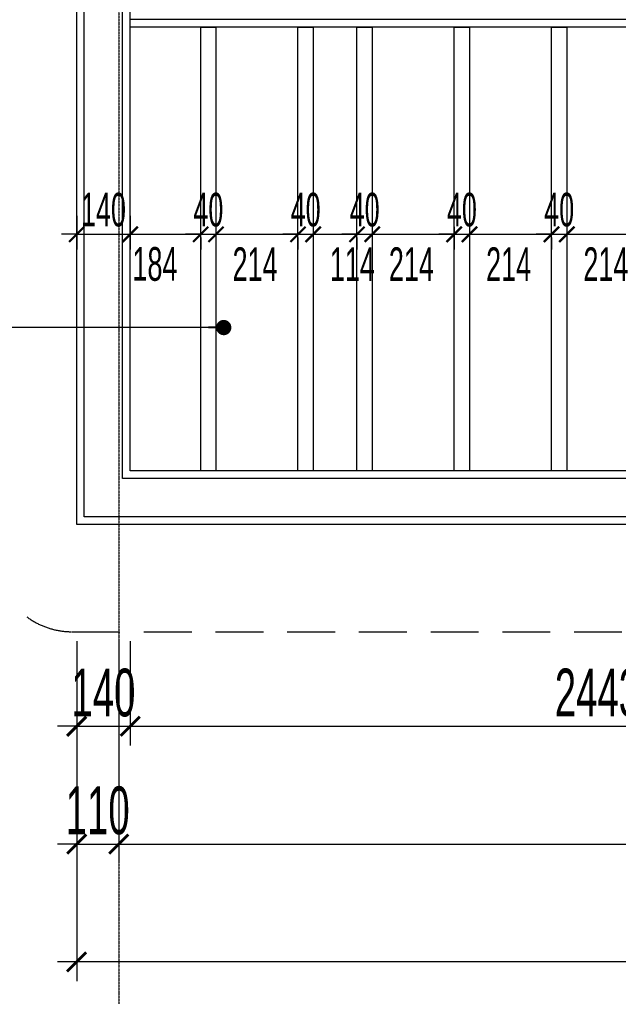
# Model space of a CAD drawing. Header units: millimetres. Extents: x 1336014 to 2939047, y -333549 to -60566.
# Drawn here: x 1397879 to 1399445, y -184343 to -181788 of the extents above; entities that cross this region are included whole.
import ezdxf

# ---------------------------------------------------------------- set-up
doc = ezdxf.new("R2010")
doc.units = ezdxf.units.MM
doc.header["$MEASUREMENT"] = 0
doc.linetypes.add('$1$HIDDEN', pattern=[0.375, 0.25, -0.125])
doc.linetypes.add('CENTER2', pattern=[1.125, 0.75, -0.125, 0.125, -0.125])
for name, color, linetype, lineweight in [('05.Text', 253, 'Continuous', 18), ('08.Dim', 156, 'Continuous', 15), ('10.truc', 250, 'CENTER2', 20), ('kichthuoc', 1, 'Continuous', 9)]:
    doc.layers.add(name, color=color, linetype=linetype, lineweight=lineweight)
doc.layers.add('NHO', color=8, linetype='Continuous')
doc.styles.add('TT5_Text Dim', font='hoatbif.shx', dxfattribs={"width": 0.6})
doc.dimstyles.new('TT5_Dim 1-40', dxfattribs={"dimscale": 40, "dimtxt": 2.2, "dimasz": 1, "dimexe": 1, "dimexo": 0.5, "dimgap": 0.5, "dimtad": 1, "dimdec": 0, "dimzin": 0, "dimdsep": 46, "dimtxsty": 'TT5_Text Dim', "dimblk": 'ARCHTICK', "dimcen": 0, "dimdle": 1, "dimclrd": 256, "dimclre": 256, "dimclrt": 1, "dimadec": 0, "dimazin": 0, "dimtfac": 0.015, "dimtdec": 0, "dimtix": 1, "dimtmove": 2, "dimatfit": 3, "dimldrblk": 'DOT', "dimfxl": 1, "dimtolj": 1, "dimtzin": 0, "dimlwd": -1, "dimlwe": -1, "dimarcsym": 1})
doc.dimstyles.new('TT5_Dim 1-50', dxfattribs={"dimscale": 50, "dimtxt": 2.5, "dimasz": 1, "dimexe": 1, "dimexo": 0.5, "dimgap": 0.5, "dimtad": 1, "dimdec": 0, "dimzin": 0, "dimdsep": 46, "dimtxsty": 'TT5_Text Dim', "dimblk": 'ARCHTICK', "dimcen": 0, "dimdle": 1, "dimclrd": 256, "dimclre": 256, "dimclrt": 1, "dimadec": 0, "dimazin": 0, "dimtfac": 0.015, "dimtdec": 0, "dimtix": 1, "dimtmove": 2, "dimatfit": 3, "dimldrblk": 'DOT', "dimfxl": 1, "dimtolj": 1, "dimtzin": 0, "dimlwd": -1, "dimlwe": -1, "dimarcsym": 1})

# ---------------------------------------------------------------- blocks, each defined once
blk = doc.blocks.new('_ARCHTICK')
at = {"const_width": 0.15}
blk.add_lwpolyline([(-0.5, -0.5), (0.5, 0.5)], dxfattribs=at)
blk = doc.blocks.new('*D2321')
at = {"layer": '08.Dim', "transparency": 16777216}
for p, q in [((1398028.3, -183414.2), (1398028.3, -183686.5)), ((1398168.3, -183414.2), (1398168.3, -183686.5)), ((1398028.3, -183636.5), (1397978.3, -183636.5)), ((1398028.3, -183636.5), (1398168.3, -183636.5)), ((1398168.3, -183636.5), (1398218.3, -183636.5))]:
    blk.add_line(p, q, dxfattribs=at)
at = {"layer": 'Defpoints', "color": 0, "transparency": 16777216}
for p in [(1398028.3, -183389.2), (1398168.3, -183389.2), (1398168.3, -183636.5)]:
    blk.add_point(p, dxfattribs=at)
at = {"layer": '08.Dim', "transparency": 16777216, "xscale": 50, "yscale": 50, "zscale": 50}
blk.add_blockref('_ARCHTICK', (1398028.3, -183636.5), dxfattribs=at)
at = {"layer": '08.Dim', "transparency": 16777216, "xscale": 50, "yscale": 50, "zscale": 50, "rotation": 180}
blk.add_blockref('_ARCHTICK', (1398168.3, -183636.5), dxfattribs=at)
at = {"layer": '08.Dim', "color": 1, "transparency": 16777216, "insert": (1398098.3, -183549), "char_height": 125, "attachment_point": 5, "style": 'TT5_Text Dim'}
blk.add_mtext('\\A1;140', dxfattribs=at)
blk = doc.blocks.new('_DOT')
blk.add_line((-0.5, 0), (-1, 0))
at = {"const_width": 0.5}
blk.add_lwpolyline([(-0.25, 0, 1), (0.25, 0, 1)], format="xyb", close=True, dxfattribs=at)
blk = doc.blocks.new('DOT')
at = {"layer": 'NHO', "color": 0, "linetype": 'ByBlock'}
blk.add_line((-0.5, 0), (-1, 0), dxfattribs=at)
at = {"layer": 'NHO', "color": 0, "linetype": 'ByBlock', "const_width": 0.5}
blk.add_lwpolyline([(-0.25, 0, 1), (0.25, 0, 1)], format="xyb", close=True, dxfattribs=at)
blk = doc.blocks.new('*D2322')
at = {"layer": '08.Dim', "transparency": 16777216}
for p, q in [((1398168.3, -183414.2), (1398168.3, -183686.5)), ((1400611.6, -183414.2), (1400611.6, -183686.5)), ((1398118.3, -183636.5), (1400661.6, -183636.5))]:
    blk.add_line(p, q, dxfattribs=at)
at = {"layer": 'Defpoints', "color": 0, "transparency": 16777216}
for p in [(1398168.3, -183389.2), (1400611.6, -183389.2), (1400611.6, -183636.5)]:
    blk.add_point(p, dxfattribs=at)
at = {"layer": '08.Dim', "transparency": 16777216, "xscale": 50, "yscale": 50, "zscale": 50, "rotation": 180}
blk.add_blockref('_ARCHTICK', (1398168.3, -183636.5), dxfattribs=at)
at = {"layer": '08.Dim', "transparency": 16777216, "xscale": 50, "yscale": 50, "zscale": 50}
blk.add_blockref('_ARCHTICK', (1400611.6, -183636.5), dxfattribs=at)
at = {"layer": '08.Dim', "color": 1, "transparency": 16777216, "insert": (1399390, -183549), "char_height": 125, "attachment_point": 5, "style": 'TT5_Text Dim'}
blk.add_mtext('\\A1;2443', dxfattribs=at)
blk = doc.blocks.new('*D2341')
at = {"layer": '08.Dim', "transparency": 16777216}
for p, q in [((1398028.3, -183414.2), (1398028.3, -183994.5)), ((1398138.3, -183414.2), (1398138.3, -183994.5)), ((1398028.3, -183944.5), (1397978.3, -183944.5)), ((1398028.3, -183944.5), (1398138.3, -183944.5)), ((1398138.3, -183944.5), (1398188.3, -183944.5))]:
    blk.add_line(p, q, dxfattribs=at)
at = {"layer": 'Defpoints', "color": 0, "transparency": 16777216}
for p in [(1398028.3, -183389.2), (1398138.3, -183389.2), (1398138.3, -183944.5)]:
    blk.add_point(p, dxfattribs=at)
at = {"layer": '08.Dim', "transparency": 16777216, "xscale": 50, "yscale": 50, "zscale": 50}
blk.add_blockref('_ARCHTICK', (1398028.3, -183944.5), dxfattribs=at)
at = {"layer": '08.Dim', "transparency": 16777216, "xscale": 50, "yscale": 50, "zscale": 50, "rotation": 180}
blk.add_blockref('_ARCHTICK', (1398138.3, -183944.5), dxfattribs=at)
at = {"layer": '08.Dim', "color": 1, "transparency": 16777216, "insert": (1398083.3, -183857), "char_height": 125, "attachment_point": 5, "style": 'TT5_Text Dim'}
blk.add_mtext('\\A1;110', dxfattribs=at)
blk = doc.blocks.new('*D2342')
at = {"layer": '08.Dim', "transparency": 16777216}
for p, q in [((1398138.3, -183414.2), (1398138.3, -183994.5)), ((1401918.3, -183414.2), (1401918.3, -183994.5)), ((1398088.3, -183944.5), (1401968.3, -183944.5))]:
    blk.add_line(p, q, dxfattribs=at)
at = {"layer": 'Defpoints', "color": 0, "transparency": 16777216}
for p in [(1398138.3, -183389.2), (1401918.3, -183389.2), (1401918.3, -183944.5)]:
    blk.add_point(p, dxfattribs=at)
at = {"layer": '08.Dim', "transparency": 16777216, "xscale": 50, "yscale": 50, "zscale": 50, "rotation": 180}
blk.add_blockref('_ARCHTICK', (1398138.3, -183944.5), dxfattribs=at)
at = {"layer": '08.Dim', "transparency": 16777216, "xscale": 50, "yscale": 50, "zscale": 50}
blk.add_blockref('_ARCHTICK', (1401918.3, -183944.5), dxfattribs=at)
at = {"layer": '08.Dim', "color": 1, "transparency": 16777216, "insert": (1400028.3, -183857), "char_height": 125, "attachment_point": 5, "style": 'TT5_Text Dim'}
blk.add_mtext('\\A1;3780', dxfattribs=at)
blk = doc.blocks.new('*D2344')
at = {"layer": '08.Dim', "transparency": 16777216}
for p, q in [((1398028.3, -183414.2), (1398028.3, -184302.5)), ((1402028.3, -183414.2), (1402028.3, -184302.5)), ((1402078.3, -184252.5), (1397978.3, -184252.5))]:
    blk.add_line(p, q, dxfattribs=at)
at = {"layer": 'Defpoints', "color": 0, "transparency": 16777216}
for p in [(1398028.3, -183389.2), (1402028.3, -183389.2), (1398028.3, -184252.5)]:
    blk.add_point(p, dxfattribs=at)
at = {"layer": '08.Dim', "transparency": 16777216, "xscale": 50, "yscale": 50, "zscale": 50, "rotation": 180}
blk.add_blockref('_ARCHTICK', (1398028.3, -184252.5), dxfattribs=at)
at = {"layer": '08.Dim', "transparency": 16777216, "xscale": 50, "yscale": 50, "zscale": 50}
blk.add_blockref('_ARCHTICK', (1402028.3, -184252.5), dxfattribs=at)
at = {"layer": '08.Dim', "color": 1, "transparency": 16777216, "insert": (1400028.3, -184165), "char_height": 125, "attachment_point": 5, "style": 'TT5_Text Dim'}
blk.add_mtext('\\A1;4000', dxfattribs=at)
blk = doc.blocks.new('*D2345')
at = {"layer": '08.Dim', "transparency": 16777216}
for p, q in [((1398028.3, -182301.5), (1398028.3, -182390)), ((1398168.3, -182301.5), (1398168.3, -182390)), ((1398028.3, -182350), (1397988.3, -182350)), ((1398028.3, -182350), (1398168.3, -182350)), ((1398168.3, -182350), (1398208.3, -182350))]:
    blk.add_line(p, q, dxfattribs=at)
at = {"layer": 'Defpoints', "color": 0, "transparency": 16777216}
for p in [(1398028.3, -182281.5), (1398168.3, -182281.5), (1398168.3, -182350)]:
    blk.add_point(p, dxfattribs=at)
at = {"layer": '08.Dim', "transparency": 16777216, "xscale": 40, "yscale": 40, "zscale": 40}
blk.add_blockref('_ARCHTICK', (1398028.3, -182350), dxfattribs=at)
at = {"layer": '08.Dim', "transparency": 16777216, "xscale": 40, "yscale": 40, "zscale": 40, "rotation": 180}
blk.add_blockref('_ARCHTICK', (1398168.3, -182350), dxfattribs=at)
at = {"layer": '08.Dim', "color": 1, "transparency": 16777216, "insert": (1398098.3, -182286), "char_height": 88, "attachment_point": 5, "style": 'TT5_Text Dim'}
blk.add_mtext('\\A1;140', dxfattribs=at)
blk = doc.blocks.new('*D2346')
at = {"layer": '08.Dim', "transparency": 16777216}
for p, q in [((1398168.3, -182301.5), (1398168.3, -182390)), ((1398128.3, -182350), (1398392.6, -182350)), ((1398352.6, -182358.4), (1398352.6, -182390))]:
    blk.add_line(p, q, dxfattribs=at)
at = {"layer": 'Defpoints', "color": 0, "transparency": 16777216}
for p in [(1398168.3, -182281.5), (1398352.6, -182338.4), (1398352.6, -182350)]:
    blk.add_point(p, dxfattribs=at)
at = {"layer": '08.Dim', "transparency": 16777216, "xscale": 40, "yscale": 40, "zscale": 40, "rotation": 180}
blk.add_blockref('_ARCHTICK', (1398168.3, -182350), dxfattribs=at)
at = {"layer": '08.Dim', "transparency": 16777216, "xscale": 40, "yscale": 40, "zscale": 40}
blk.add_blockref('_ARCHTICK', (1398352.6, -182350), dxfattribs=at)
at = {"layer": '08.Dim', "color": 1, "transparency": 16777216, "insert": (1398233, -182428.1), "char_height": 88, "attachment_point": 5, "style": 'TT5_Text Dim'}
blk.add_mtext('\\A1;184', dxfattribs=at)
blk = doc.blocks.new('*D2347')
at = {"layer": '08.Dim', "transparency": 16777216}
for p, q in [((1398352.6, -182350), (1398312.6, -182350)), ((1398352.6, -182350), (1398392.6, -182350)), ((1398352.6, -182358.4), (1398352.6, -182390)), ((1398392.6, -182350), (1398432.6, -182350)), ((1398392.6, -182358.4), (1398392.6, -182390))]:
    blk.add_line(p, q, dxfattribs=at)
at = {"layer": 'Defpoints', "color": 0, "transparency": 16777216}
for p in [(1398352.6, -182338.4), (1398392.6, -182338.4), (1398392.6, -182350)]:
    blk.add_point(p, dxfattribs=at)
at = {"layer": '08.Dim', "transparency": 16777216, "xscale": 40, "yscale": 40, "zscale": 40}
blk.add_blockref('_ARCHTICK', (1398352.6, -182350), dxfattribs=at)
at = {"layer": '08.Dim', "transparency": 16777216, "xscale": 40, "yscale": 40, "zscale": 40, "rotation": 180}
blk.add_blockref('_ARCHTICK', (1398392.6, -182350), dxfattribs=at)
at = {"layer": '08.Dim', "color": 1, "transparency": 16777216, "insert": (1398372.6, -182286), "char_height": 88, "attachment_point": 5, "style": 'TT5_Text Dim'}
blk.add_mtext('\\A1;40', dxfattribs=at)
blk = doc.blocks.new('*D2348')
at = {"layer": '08.Dim', "transparency": 16777216}
for p, q in [((1398352.6, -182350), (1398647, -182350)), ((1398392.6, -182358.4), (1398392.6, -182390)), ((1398607, -182358.4), (1398607, -182390))]:
    blk.add_line(p, q, dxfattribs=at)
at = {"layer": 'Defpoints', "color": 0, "transparency": 16777216}
for p in [(1398392.6, -182338.4), (1398607, -182338.4), (1398607, -182350)]:
    blk.add_point(p, dxfattribs=at)
at = {"layer": '08.Dim', "transparency": 16777216, "xscale": 40, "yscale": 40, "zscale": 40, "rotation": 180}
blk.add_blockref('_ARCHTICK', (1398392.6, -182350), dxfattribs=at)
at = {"layer": '08.Dim', "transparency": 16777216, "xscale": 40, "yscale": 40, "zscale": 40}
blk.add_blockref('_ARCHTICK', (1398607, -182350), dxfattribs=at)
at = {"layer": '08.Dim', "color": 1, "transparency": 16777216, "insert": (1398494.8, -182428.1), "char_height": 88, "attachment_point": 5, "style": 'TT5_Text Dim'}
blk.add_mtext('\\A1;214', dxfattribs=at)
blk = doc.blocks.new('*D2349')
at = {"layer": '08.Dim', "transparency": 16777216}
for p, q in [((1398607, -182350), (1398567, -182350)), ((1398607, -182350), (1398647, -182350)), ((1398607, -182358.4), (1398607, -182390)), ((1398647, -182350), (1398687, -182350)), ((1398647, -182358.4), (1398647, -182390))]:
    blk.add_line(p, q, dxfattribs=at)
at = {"layer": 'Defpoints', "color": 0, "transparency": 16777216}
for p in [(1398607, -182338.4), (1398647, -182338.4), (1398647, -182350)]:
    blk.add_point(p, dxfattribs=at)
at = {"layer": '08.Dim', "transparency": 16777216, "xscale": 40, "yscale": 40, "zscale": 40}
blk.add_blockref('_ARCHTICK', (1398607, -182350), dxfattribs=at)
at = {"layer": '08.Dim', "transparency": 16777216, "xscale": 40, "yscale": 40, "zscale": 40, "rotation": 180}
blk.add_blockref('_ARCHTICK', (1398647, -182350), dxfattribs=at)
at = {"layer": '08.Dim', "color": 1, "transparency": 16777216, "insert": (1398627, -182286), "char_height": 88, "attachment_point": 5, "style": 'TT5_Text Dim'}
blk.add_mtext('\\A1;40', dxfattribs=at)
blk = doc.blocks.new('*D2350')
at = {"layer": '08.Dim', "transparency": 16777216}
for p, q in [((1398607, -182350), (1398801.3, -182350)), ((1398647, -182358.4), (1398647, -182390)), ((1398761.3, -182358.4), (1398761.3, -182390))]:
    blk.add_line(p, q, dxfattribs=at)
at = {"layer": 'Defpoints', "color": 0, "transparency": 16777216}
for p in [(1398647, -182338.4), (1398761.3, -182338.4), (1398761.3, -182350)]:
    blk.add_point(p, dxfattribs=at)
at = {"layer": '08.Dim', "transparency": 16777216, "xscale": 40, "yscale": 40, "zscale": 40, "rotation": 180}
blk.add_blockref('_ARCHTICK', (1398647, -182350), dxfattribs=at)
at = {"layer": '08.Dim', "transparency": 16777216, "xscale": 40, "yscale": 40, "zscale": 40}
blk.add_blockref('_ARCHTICK', (1398761.3, -182350), dxfattribs=at)
at = {"layer": '08.Dim', "color": 1, "transparency": 16777216, "insert": (1398749.1, -182428.1), "char_height": 88, "attachment_point": 5, "style": 'TT5_Text Dim'}
blk.add_mtext('\\A1;114', dxfattribs=at)
blk = doc.blocks.new('*D2351')
at = {"layer": '08.Dim', "transparency": 16777216}
for p, q in [((1398801.3, -182330.6), (1398801.3, -182390)), ((1398761.3, -182350), (1398721.3, -182350)), ((1398761.3, -182350), (1398801.3, -182350)), ((1398761.3, -182358.4), (1398761.3, -182390)), ((1398801.3, -182350), (1398841.3, -182350))]:
    blk.add_line(p, q, dxfattribs=at)
at = {"layer": 'Defpoints', "color": 0, "transparency": 16777216}
for p in [(1398801.3, -182310.6), (1398761.3, -182338.4), (1398801.3, -182350)]:
    blk.add_point(p, dxfattribs=at)
at = {"layer": '08.Dim', "transparency": 16777216, "xscale": 40, "yscale": 40, "zscale": 40}
blk.add_blockref('_ARCHTICK', (1398761.3, -182350), dxfattribs=at)
at = {"layer": '08.Dim', "transparency": 16777216, "xscale": 40, "yscale": 40, "zscale": 40, "rotation": 180}
blk.add_blockref('_ARCHTICK', (1398801.3, -182350), dxfattribs=at)
at = {"layer": '08.Dim', "color": 1, "transparency": 16777216, "insert": (1398781.3, -182286), "char_height": 88, "attachment_point": 5, "style": 'TT5_Text Dim'}
blk.add_mtext('\\A1;40', dxfattribs=at)
blk = doc.blocks.new('*D2352')
at = {"layer": '08.Dim', "transparency": 16777216}
for p, q in [((1398801.3, -182330.6), (1398801.3, -182390)), ((1399015.6, -182330.6), (1399015.6, -182390)), ((1398761.3, -182350), (1399055.6, -182350))]:
    blk.add_line(p, q, dxfattribs=at)
at = {"layer": 'Defpoints', "color": 0, "transparency": 16777216}
for p in [(1398801.3, -182310.6), (1399015.6, -182310.6), (1399015.6, -182350)]:
    blk.add_point(p, dxfattribs=at)
at = {"layer": '08.Dim', "transparency": 16777216, "xscale": 40, "yscale": 40, "zscale": 40, "rotation": 180}
blk.add_blockref('_ARCHTICK', (1398801.3, -182350), dxfattribs=at)
at = {"layer": '08.Dim', "transparency": 16777216, "xscale": 40, "yscale": 40, "zscale": 40}
blk.add_blockref('_ARCHTICK', (1399015.6, -182350), dxfattribs=at)
at = {"layer": '08.Dim', "color": 1, "transparency": 16777216, "insert": (1398903.5, -182428.1), "char_height": 88, "attachment_point": 5, "style": 'TT5_Text Dim'}
blk.add_mtext('\\A1;214', dxfattribs=at)
blk = doc.blocks.new('*D2353')
at = {"layer": '08.Dim', "transparency": 16777216}
for p, q in [((1399015.6, -182330.6), (1399015.6, -182390)), ((1399055.6, -182330.6), (1399055.6, -182390)), ((1399015.6, -182350), (1398975.6, -182350)), ((1399015.6, -182350), (1399055.6, -182350)), ((1399055.6, -182350), (1399095.6, -182350))]:
    blk.add_line(p, q, dxfattribs=at)
at = {"layer": 'Defpoints', "color": 0, "transparency": 16777216}
for p in [(1399015.6, -182310.6), (1399055.6, -182310.6), (1399055.6, -182350)]:
    blk.add_point(p, dxfattribs=at)
at = {"layer": '08.Dim', "transparency": 16777216, "xscale": 40, "yscale": 40, "zscale": 40}
blk.add_blockref('_ARCHTICK', (1399015.6, -182350), dxfattribs=at)
at = {"layer": '08.Dim', "transparency": 16777216, "xscale": 40, "yscale": 40, "zscale": 40, "rotation": 180}
blk.add_blockref('_ARCHTICK', (1399055.6, -182350), dxfattribs=at)
at = {"layer": '08.Dim', "color": 1, "transparency": 16777216, "insert": (1399035.6, -182286), "char_height": 88, "attachment_point": 5, "style": 'TT5_Text Dim'}
blk.add_mtext('\\A1;40', dxfattribs=at)
blk = doc.blocks.new('*D2354')
at = {"layer": '08.Dim', "transparency": 16777216}
for p, q in [((1399055.6, -182330.6), (1399055.6, -182390)), ((1399015.6, -182350), (1399310, -182350)), ((1399270, -182358.4), (1399270, -182390))]:
    blk.add_line(p, q, dxfattribs=at)
at = {"layer": 'Defpoints', "color": 0, "transparency": 16777216}
for p in [(1399055.6, -182310.6), (1399270, -182338.4), (1399270, -182350)]:
    blk.add_point(p, dxfattribs=at)
at = {"layer": '08.Dim', "transparency": 16777216, "xscale": 40, "yscale": 40, "zscale": 40, "rotation": 180}
blk.add_blockref('_ARCHTICK', (1399055.6, -182350), dxfattribs=at)
at = {"layer": '08.Dim', "transparency": 16777216, "xscale": 40, "yscale": 40, "zscale": 40}
blk.add_blockref('_ARCHTICK', (1399270, -182350), dxfattribs=at)
at = {"layer": '08.Dim', "color": 1, "transparency": 16777216, "insert": (1399157.8, -182428.1), "char_height": 88, "attachment_point": 5, "style": 'TT5_Text Dim'}
blk.add_mtext('\\A1;214', dxfattribs=at)
blk = doc.blocks.new('*D2355')
at = {"layer": '08.Dim', "transparency": 16777216}
for p, q in [((1399270, -182350), (1399230, -182350)), ((1399270, -182350), (1399310, -182350)), ((1399270, -182358.4), (1399270, -182390)), ((1399310, -182350), (1399350, -182350)), ((1399310, -182358.4), (1399310, -182390))]:
    blk.add_line(p, q, dxfattribs=at)
at = {"layer": 'Defpoints', "color": 0, "transparency": 16777216}
for p in [(1399270, -182338.4), (1399310, -182338.4), (1399310, -182350)]:
    blk.add_point(p, dxfattribs=at)
at = {"layer": '08.Dim', "transparency": 16777216, "xscale": 40, "yscale": 40, "zscale": 40}
blk.add_blockref('_ARCHTICK', (1399270, -182350), dxfattribs=at)
at = {"layer": '08.Dim', "transparency": 16777216, "xscale": 40, "yscale": 40, "zscale": 40, "rotation": 180}
blk.add_blockref('_ARCHTICK', (1399310, -182350), dxfattribs=at)
at = {"layer": '08.Dim', "color": 1, "transparency": 16777216, "insert": (1399290, -182286), "char_height": 88, "attachment_point": 5, "style": 'TT5_Text Dim'}
blk.add_mtext('\\A1;40', dxfattribs=at)
blk = doc.blocks.new('*D2356')
at = {"layer": '08.Dim', "transparency": 16777216}
for p, q in [((1399270, -182350), (1399564.3, -182350)), ((1399310, -182358.4), (1399310, -182390)), ((1399524.3, -182358.4), (1399524.3, -182390))]:
    blk.add_line(p, q, dxfattribs=at)
at = {"layer": 'Defpoints', "color": 0, "transparency": 16777216}
for p in [(1399310, -182338.4), (1399524.3, -182338.4), (1399524.3, -182350)]:
    blk.add_point(p, dxfattribs=at)
at = {"layer": '08.Dim', "transparency": 16777216, "xscale": 40, "yscale": 40, "zscale": 40, "rotation": 180}
blk.add_blockref('_ARCHTICK', (1399310, -182350), dxfattribs=at)
at = {"layer": '08.Dim', "transparency": 16777216, "xscale": 40, "yscale": 40, "zscale": 40}
blk.add_blockref('_ARCHTICK', (1399524.3, -182350), dxfattribs=at)
at = {"layer": '08.Dim', "color": 1, "transparency": 16777216, "insert": (1399412.1, -182428.1), "char_height": 88, "attachment_point": 5, "style": 'TT5_Text Dim'}
blk.add_mtext('\\A1;214', dxfattribs=at)

msp = doc.modelspace()

# ---------------------------------------------------------------- linework, layer by layer
at = {"layer": '05.Text', "color": 6, "linetype": '$1$HIDDEN', "ltscale": 500}
msp.add_lwpolyline([(1398016.5, -183389.2), (1402023.1, -183389.2, 0.414214), (1402223.1, -183189.2), (1402223.1, -176809.4, 0.414214), (1402023.1, -176609.4), (1398016.5, -176609.4, 0.414214), (1397816.5, -176809.4), (1397816.5, -183189.2, 0.414214)], format="xyb", close=True, dxfattribs=at)
at = {"layer": '10.truc'}
msp.add_line((1398138.3, -175098.3), (1398138.3, -184437), dxfattribs=at)
at = {"layer": 'kichthuoc'}
for p, q in [((1401888.3, -181788.4), (1398168.3, -181788.4)), ((1401888.3, -181808.4), (1398168.3, -181808.4))]:
    msp.add_line(p, q, dxfattribs=at)
for points in [[(1402028.3, -177929.9), (1402028.3, -183108.4), (1398028.3, -183108.4), (1398028.3, -177929.9)], [(1402008.3, -177929.9), (1402008.3, -183088.4), (1398048.3, -183088.4), (1398048.3, -177929.9)], [(1401908.3, -178029.9), (1401908.3, -182988.4), (1398148.3, -182988.4), (1398148.3, -178029.9)], [(1401888.3, -178049.9), (1401888.3, -182968.4), (1398168.3, -182968.4), (1398168.3, -178049.9)], [(1398392.6, -181808.4), (1398392.6, -182968.4), (1398352.6, -182968.4), (1398352.6, -181808.4)], [(1398647, -181808.4), (1398647, -182968.4), (1398607, -182968.4), (1398607, -181808.4)], [(1398801.3, -181808.4), (1398801.3, -182968.4), (1398761.3, -182968.4), (1398761.3, -181808.4)], [(1399055.6, -181808.4), (1399055.6, -182968.4), (1399015.6, -182968.4), (1399015.6, -181808.4)], [(1399310, -181808.4), (1399310, -182968.4), (1399270, -182968.4), (1399270, -181808.4)]]:
    msp.add_lwpolyline(points, close=True, dxfattribs=at)

# ---------------------------------------------------------------- dimensions: what is measured, and where the dimension line sits
at = {"layer": '08.Dim'}
for base, p1, p2, picture, middle in [((1398168.3, -182350), (1398028.3, -182281.5), (1398168.3, -182281.5), '*D2345', (1398098.3, -182286)), ((1398392.6, -182350), (1398352.6, -182338.4), (1398392.6, -182338.4), '*D2347', (1398372.6, -182286)), ((1398647, -182350), (1398607, -182338.4), (1398647, -182338.4), '*D2349', (1398627, -182286)), ((1398801.3, -182350), (1398761.3, -182338.4), (1398801.3, -182310.6), '*D2351', (1398781.3, -182286)), ((1399055.6, -182350), (1399015.6, -182310.6), (1399055.6, -182310.6), '*D2353', (1399035.6, -182286)), ((1399310, -182350), (1399270, -182338.4), (1399310, -182338.4), '*D2355', (1399290, -182286))]:
    dim = msp.add_linear_dim(base=base, p1=p1, p2=p2, dimstyle='TT5_Dim 1-40', dxfattribs=at)
    dim.commit()
    dim.dimension.update_dxf_attribs({"geometry": picture, "text_midpoint": middle})
for base, p1, p2, picture, middle in [((1398352.6, -182350), (1398168.3, -182281.5), (1398352.6, -182338.4), '*D2346', (1398233, -182428.1)), ((1399015.6, -182350), (1398801.3, -182310.6), (1399015.6, -182310.6), '*D2352', (1398903.5, -182428.1)), ((1399270, -182350), (1399055.6, -182310.6), (1399270, -182338.4), '*D2354', (1399157.8, -182428.1)), ((1398607, -182350), (1398392.6, -182338.4), (1398607, -182338.4), '*D2348', (1398494.8, -182428.1)), ((1398761.3, -182350), (1398647, -182338.4), (1398761.3, -182338.4), '*D2350', (1398749.1, -182428.1)), ((1399524.3, -182350), (1399310, -182338.4), (1399524.3, -182338.4), '*D2356', (1399412.1, -182428.1))]:
    dim = msp.add_linear_dim(base=base, p1=p1, p2=p2, dimstyle='TT5_Dim 1-40', dxfattribs=at)
    dim.commit()
    dim.dimension.update_dxf_attribs({"geometry": picture, "text_midpoint": middle, "dimtype": 160})
for base, p1, p2, picture, middle in [((1398138.3, -183944.5), (1398028.3, -183389.2), (1398138.3, -183389.2), '*D2341', (1398083.3, -183857)), ((1398168.3, -183636.5), (1398028.3, -183389.2), (1398168.3, -183389.2), '*D2321', (1398098.3, -183549)), ((1398028.3, -184252.5), (1402028.3, -183389.2), (1398028.3, -183389.2), '*D2344', (1400028.3, -184165)), ((1401918.3, -183944.5), (1398138.3, -183389.2), (1401918.3, -183389.2), '*D2342', (1400028.3, -183857)), ((1400611.6, -183636.5), (1398168.3, -183389.2), (1400611.6, -183389.2), '*D2322', (1399390, -183549))]:
    dim = msp.add_linear_dim(base=base, p1=p1, p2=p2, dimstyle='TT5_Dim 1-50', override={"dimldrblk": 'DOT'}, dxfattribs=at)
    dim.commit()
    dim.dimension.update_dxf_attribs({"geometry": picture, "text_midpoint": middle})

# ---------------------------------------------------------------- leaders
msp.add_leader([(1398412.8, -182593.8), (1395204.9, -182593.8)], dimstyle='TT5_Dim 1-40', dxfattribs=at)

doc.saveas('drawing.dxf')
